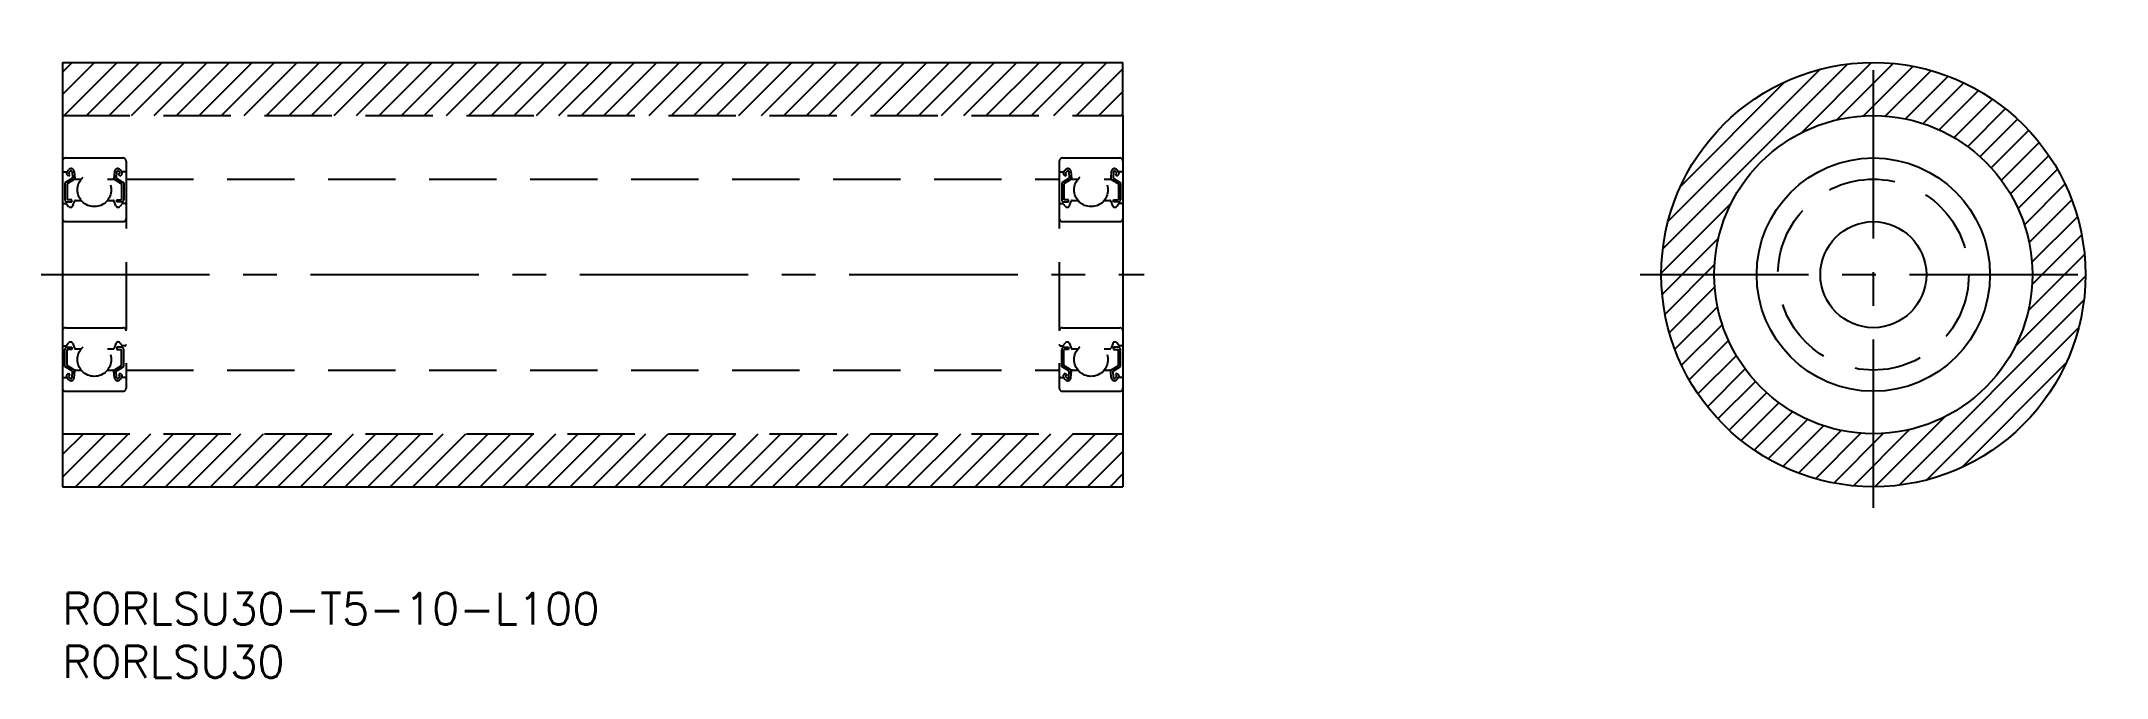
# Model space of a CAD drawing. Extents: x -2 to 193, y -8 to 52.
import ezdxf

# ---------------------------------------------------------------- set-up
doc = ezdxf.new("R2010")
doc.units = 0
doc.header["$LTSCALE"] = 0.5
doc.linetypes.add('CENTER', pattern=[50.8, 31.75, -6.35, 6.35, -6.35])
doc.linetypes.add('DASHED', pattern=[19.05, 12.7, -6.35])
for name, color, linetype in [('MSM_CENTER', 1, 'CENTER'), ('MSM_CONTINUOUS', 7, 'CONTINUOUS'), ('MSM_DASHED', 4, 'DASHED'), ('MSM_NARROW', 5, 'CONTINUOUS'), ('MSM_PART_NUMBER', 7, 'CONTINUOUS')]:
    doc.layers.add(name, color=color, linetype=linetype)
doc.styles.get("Standard").update_dxf_attribs({"font": 'txt.shx', "height": 3, "bigfont": 'bigfont.shx'})

# ---------------------------------------------------------------- blocks, each defined once
blk = doc.blocks.new('*U7')
at = {"layer": 'MSM_PART_NUMBER'}
blk.add_text('RORLSU30-T5-10-L100', height=3, dxfattribs=at).set_placement((0, -3))
blk = doc.blocks.new('*U8')
at = {"layer": 'MSM_PART_NUMBER'}
blk.add_text('RORLSU30', height=3, dxfattribs=at).set_placement((0, -8))

msp = doc.modelspace()

# ---------------------------------------------------------------- linework, layer by layer
at = {"layer": 'MSM_CENTER'}
for p, q in [((170.77, 8), (170.77, 52)), ((-2, 30), (102, 30)), ((148.77, 30), (192.77, 30))]:
    msp.add_line(p, q, dxfattribs=at)
at = {"layer": 'MSM_CONTINUOUS'}
for p, q in [((0, 50), (100, 50)), ((0, 50), (0, 10)), ((100, 45), (100, 50)), ((100, 45), (100, 10)), ((100, 40.7), (100, 19.3)), ((0, 10), (100, 10))]:
    msp.add_line(p, q, dxfattribs=at)
for radius in [20, 15, 11, 5]:
    msp.add_circle((170.77, 30), radius, dxfattribs=at)
at = {"layer": 'MSM_DASHED'}
for p, q in [((0, 45), (100, 45)), ((0.3, 41), (5.7, 41)), ((94.3, 41), (99.7, 41)), ((0.1, 39.7), (0.41, 39.7)), ((0.93, 39.1), (0.23, 38.66)), ((0.41, 39.7), (0.57, 39.89)), ((0.56, 39.29), (0.42, 39.43)), ((1.13, 38.99), (0.43, 38.55)), ((0.56, 39.57), (0.73, 39.76)), ((0.7, 39.43), (0.56, 39.57)), ((0.56, 39.29), (0.7, 39.43)), ((0.9, 39.71), (0.93, 39.1)), ((1.1, 39.73), (1.15, 39.09)), ((1.13, 39.33), (1.13, 38.99)), ((1.25, 39), (1.77, 39)), ((4.23, 39), (4.75, 39)), ((4.9, 39.73), (4.85, 39.09)), ((4.87, 39.33), (4.87, 38.99)), ((4.87, 38.99), (5.57, 38.55)), ((5.1, 39.71), (5.07, 39.1)), ((5.07, 39.1), (5.77, 38.66)), ((5.44, 39.57), (5.27, 39.76)), ((5.29, 39.43), (5.44, 39.57)), ((5.44, 39.29), (5.29, 39.43)), ((5.59, 39.7), (5.43, 39.89)), ((5.44, 39.29), (5.58, 39.43)), ((5.9, 39.7), (5.59, 39.7)), ((6, 40.7), (6, 19.3)), ((6, 39), (94, 39)), ((94, 40.7), (94, 19.3)), ((94.1, 39.7), (94.41, 39.7)), ((94.93, 39.1), (94.23, 38.66)), ((94.41, 39.7), (94.57, 39.89)), ((94.56, 39.29), (94.42, 39.43)), ((95.13, 38.99), (94.43, 38.55)), ((94.56, 39.57), (94.73, 39.76)), ((94.71, 39.43), (94.56, 39.57)), ((94.56, 39.29), (94.71, 39.43)), ((94.9, 39.71), (94.93, 39.1)), ((95.1, 39.73), (95.15, 39.09)), ((95.13, 39.33), (95.13, 38.99)), ((95.25, 39), (95.77, 39)), ((98.23, 39), (98.75, 39)), ((98.9, 39.73), (98.85, 39.09)), ((98.87, 39.33), (98.87, 38.99)), ((98.87, 38.99), (99.57, 38.55)), ((99.1, 39.71), (99.07, 39.1)), ((99.07, 39.1), (99.77, 38.66)), ((99.44, 39.57), (99.27, 39.76)), ((99.29, 39.43), (99.44, 39.57)), ((99.44, 39.29), (99.29, 39.43)), ((99.59, 39.7), (99.43, 39.89)), ((99.44, 39.29), (99.58, 39.43)), ((99.9, 39.7), (99.59, 39.7)), ((0.23, 38.66), (0.23, 37.05)), ((0.43, 38.55), (0.43, 37.05)), ((0.88, 37.05), (0.43, 37.05)), ((0.88, 36.85), (0.88, 37.05)), ((5.12, 37.05), (5.57, 37.05)), ((5.12, 36.85), (5.12, 37.05)), ((5.57, 38.55), (5.57, 37.05)), ((5.77, 38.66), (5.77, 37.05)), ((94.23, 38.66), (94.23, 37.05)), ((94.43, 38.55), (94.43, 37.05)), ((94.88, 37.05), (94.43, 37.05)), ((94.88, 36.85), (94.88, 37.05)), ((99.12, 37.05), (99.57, 37.05)), ((99.12, 36.85), (99.12, 37.05)), ((99.57, 38.55), (99.57, 37.05)), ((99.77, 38.66), (99.77, 37.05)), ((0.1, 36.7), (0.35, 36.7)), ((0.35, 36.7), (0.58, 36.42)), ((0.43, 36.85), (0.88, 36.85)), ((0.74, 36.35), (0.77, 36.35)), ((0.96, 36.48), (1.12, 36.93)), ((1.22, 37), (1.77, 37)), ((4.23, 37), (4.78, 37)), ((5.04, 36.48), (4.88, 36.93)), ((5.57, 36.85), (5.12, 36.85)), ((5.26, 36.35), (5.23, 36.35)), ((5.65, 36.7), (5.42, 36.42)), ((5.9, 36.7), (5.65, 36.7)), ((94.1, 36.7), (94.35, 36.7)), ((94.35, 36.7), (94.58, 36.42)), ((94.43, 36.85), (94.88, 36.85)), ((94.74, 36.35), (94.77, 36.35)), ((94.96, 36.48), (95.12, 36.93)), ((95.22, 37), (95.77, 37)), ((98.23, 37), (98.78, 37)), ((99.04, 36.48), (98.88, 36.93)), ((99.57, 36.85), (99.12, 36.85)), ((99.26, 36.35), (99.23, 36.35)), ((99.65, 36.7), (99.42, 36.42)), ((99.9, 36.7), (99.65, 36.7)), ((0.3, 35), (5.7, 35)), ((94.3, 35), (99.7, 35)), ((0.3, 25), (5.7, 25)), ((0.35, 23.3), (0.58, 23.58)), ((0.74, 23.65), (0.77, 23.65)), ((0.96, 23.52), (1.12, 23.07)), ((5.04, 23.52), (4.88, 23.07)), ((5.26, 23.65), (5.23, 23.65)), ((5.65, 23.3), (5.42, 23.58)), ((94.3, 25), (99.7, 25)), ((94.35, 23.3), (94.58, 23.58)), ((94.74, 23.65), (94.77, 23.65)), ((94.96, 23.52), (95.12, 23.07)), ((99.04, 23.52), (98.88, 23.07)), ((99.26, 23.65), (99.23, 23.65)), ((99.65, 23.3), (99.42, 23.58)), ((0.1, 23.3), (0.35, 23.3)), ((0.23, 21.34), (0.23, 22.95)), ((0.43, 23.15), (0.88, 23.15)), ((0.43, 21.45), (0.43, 22.95)), ((0.88, 22.95), (0.43, 22.95)), ((1.13, 21.01), (0.43, 21.45)), ((0.88, 23.15), (0.88, 22.95)), ((1.22, 23), (1.77, 23)), ((4.23, 23), (4.78, 23)), ((4.87, 21.01), (5.57, 21.45)), ((5.57, 23.15), (5.12, 23.15)), ((5.12, 23.15), (5.12, 22.95)), ((5.12, 22.95), (5.57, 22.95)), ((5.57, 21.45), (5.57, 22.95)), ((5.9, 23.3), (5.65, 23.3)), ((5.77, 21.34), (5.77, 22.95)), ((94.1, 23.3), (94.35, 23.3)), ((94.23, 21.34), (94.23, 22.95)), ((94.43, 23.15), (94.88, 23.15)), ((94.43, 21.45), (94.43, 22.95)), ((94.88, 22.95), (94.43, 22.95)), ((95.13, 21.01), (94.43, 21.45)), ((94.88, 23.15), (94.88, 22.95)), ((95.22, 23), (95.77, 23)), ((98.23, 23), (98.78, 23)), ((98.87, 21.01), (99.57, 21.45)), ((99.57, 23.15), (99.12, 23.15)), ((99.12, 23.15), (99.12, 22.95)), ((99.12, 22.95), (99.57, 22.95)), ((99.57, 21.45), (99.57, 22.95)), ((99.9, 23.3), (99.65, 23.3)), ((99.77, 21.34), (99.77, 22.95)), ((0.1, 20.3), (0.41, 20.3)), ((0.93, 20.9), (0.23, 21.34)), ((0.41, 20.3), (0.57, 20.11)), ((0.56, 20.71), (0.42, 20.57)), ((0.56, 20.71), (0.7, 20.57)), ((0.7, 20.57), (0.56, 20.43)), ((0.56, 20.43), (0.73, 20.24)), ((0.78, 21.23), (0.78, 21.23)), ((0.9, 20.29), (0.93, 20.9)), ((0.96, 21.12), (0.96, 21.12)), ((1.1, 20.27), (1.15, 20.91)), ((1.13, 20.67), (1.13, 21.01)), ((1.25, 21), (1.77, 21)), ((4.23, 21), (4.75, 21)), ((4.9, 20.27), (4.85, 20.91)), ((4.87, 20.67), (4.87, 21.01)), ((5.07, 20.9), (5.77, 21.34)), ((5.1, 20.29), (5.07, 20.9)), ((5.44, 20.43), (5.27, 20.24)), ((5.44, 20.71), (5.29, 20.57)), ((5.29, 20.57), (5.44, 20.43)), ((5.59, 20.3), (5.43, 20.11)), ((5.44, 20.71), (5.58, 20.57)), ((5.9, 20.3), (5.59, 20.3)), ((6, 21), (94, 21)), ((94.1, 20.3), (94.41, 20.3)), ((94.93, 20.9), (94.23, 21.34)), ((94.41, 20.3), (94.57, 20.11)), ((94.56, 20.71), (94.42, 20.57)), ((94.56, 20.71), (94.71, 20.57)), ((94.71, 20.57), (94.56, 20.43)), ((94.56, 20.43), (94.73, 20.24)), ((94.78, 21.23), (94.78, 21.23)), ((94.9, 20.29), (94.93, 20.9)), ((94.96, 21.12), (94.96, 21.12)), ((95.1, 20.27), (95.15, 20.91)), ((95.13, 20.67), (95.13, 21.01)), ((95.25, 21), (95.77, 21)), ((98.23, 21), (98.75, 21)), ((98.9, 20.27), (98.85, 20.91)), ((98.87, 20.67), (98.87, 21.01)), ((99.07, 20.9), (99.77, 21.34)), ((99.1, 20.29), (99.07, 20.9)), ((99.44, 20.43), (99.27, 20.24)), ((99.44, 20.71), (99.29, 20.57)), ((99.29, 20.57), (99.44, 20.43)), ((99.59, 20.3), (99.43, 20.11)), ((99.44, 20.71), (99.58, 20.57)), ((99.9, 20.3), (99.59, 20.3)), ((0.3, 19), (5.7, 19)), ((94.3, 19), (99.7, 19)), ((0, 15), (100, 15))]:
    msp.add_line(p, q, dxfattribs=at)
for centre, radius in [((3, 38), 1.59), ((97, 38), 1.59), ((170.77, 30), 9), ((3, 22), 1.59), ((97, 22), 1.59)]:
    msp.add_circle(centre, radius, dxfattribs=at)
for centre, radius, start, end in [((0.3, 40.7), 0.3, 90, 180), ((5.7, 40.7), 0.3, 0, 90), ((94.3, 40.7), 0.3, 90, 180), ((99.7, 40.7), 0.3, 0, 90), ((0.1, 39.8), 0.1, 180.0001, 270), ((0.56, 39.57), 0.2, 139.8648, 225.0001), ((0.8, 39.7), 0.298, 5.0005, 140.1714), ((0.8, 39.7), 0.0983, 4.6646, 139.9739), ((1.25, 39.1), 0.1, 185.1444, 270), ((4.75, 39.1), 0.1, 269.9995, 354.8557), ((5.2, 39.7), 0.298, 39.8286, 174.9997), ((5.2, 39.7), 0.0983, 40.0264, 175.3357), ((5.44, 39.57), 0.2, 314.9967, 40.1353), ((5.9, 39.8), 0.1, 269.9995, 359.9913), ((94.1, 39.8), 0.1, 180.0001, 270), ((94.56, 39.57), 0.2, 139.8648, 225.0001), ((94.8, 39.7), 0.298, 5.0005, 140.1714), ((94.8, 39.7), 0.0983, 4.6646, 139.9739), ((95.25, 39.1), 0.1, 185.1444, 270), ((98.75, 39.1), 0.1, 269.9995, 354.8557), ((99.2, 39.7), 0.298, 39.8286, 174.9997), ((99.2, 39.7), 0.0983, 40.0264, 175.3357), ((99.44, 39.57), 0.2, 314.9967, 40.1353), ((99.9, 39.8), 0.1, 269.9995, 359.9913), ((0.43, 37.05), 0.2, 180, 270), ((5.57, 37.05), 0.2, 269.9998, 359.9956), ((94.43, 37.05), 0.2, 180, 270), ((99.57, 37.05), 0.2, 269.9998, 359.9956), ((0.1, 36.6), 0.1, 89.9995, 180.0001), ((0.3, 35.3), 0.3, 180, 270), ((0.74, 36.55), 0.2, 220.1384, 270), ((0.77, 36.55), 0.2, 270, 340.1117), ((1.22, 36.9), 0.1, 89.9995, 160.1157), ((4.78, 36.9), 0.1, 19.8845, 90.0002), ((5.23, 36.55), 0.2, 199.8883, 269.9998), ((5.26, 36.55), 0.2, 269.9998, 319.8615), ((5.7, 35.3), 0.3, 270, 0), ((5.9, 36.6), 0.1, 359.9913, 90.0002), ((94.1, 36.6), 0.1, 89.9995, 180.0001), ((94.3, 35.3), 0.3, 180, 270), ((94.74, 36.55), 0.2, 220.1384, 270), ((94.77, 36.55), 0.2, 270, 340.1117), ((95.22, 36.9), 0.1, 89.9995, 160.1157), ((98.78, 36.9), 0.1, 19.8845, 90.0002), ((99.23, 36.55), 0.2, 199.8883, 269.9998), ((99.26, 36.55), 0.2, 269.9998, 319.8615), ((99.7, 35.3), 0.3, 270, 0), ((99.9, 36.6), 0.1, 359.9913, 90.0002), ((0.3, 24.7), 0.3, 90, 180), ((0.1, 23.4), 0.1, 179.9999, 270.0005), ((0.74, 23.45), 0.2, 90, 139.8616), ((0.77, 23.45), 0.2, 19.8883, 90), ((5.23, 23.45), 0.2, 90.0002, 160.1117), ((5.26, 23.45), 0.2, 40.1385, 90.0002), ((5.7, 24.7), 0.3, 0, 90), ((5.9, 23.4), 0.1, 269.9998, 0.0087), ((94.3, 24.7), 0.3, 90, 180), ((94.1, 23.4), 0.1, 179.9999, 270.0005), ((94.74, 23.45), 0.2, 90, 139.8616), ((94.77, 23.45), 0.2, 19.8883, 90), ((99.23, 23.45), 0.2, 90.0002, 160.1117), ((99.26, 23.45), 0.2, 40.1385, 90.0002), ((99.7, 24.7), 0.3, 0, 90), ((99.9, 23.4), 0.1, 269.9998, 0.0087), ((0.43, 22.95), 0.2, 90, 180), ((1.22, 23.1), 0.1, 199.8843, 270.0005), ((4.78, 23.1), 0.1, 269.9998, 340.1155), ((5.57, 22.95), 0.2, 0.0044, 90.0002), ((94.43, 22.95), 0.2, 90, 180), ((95.22, 23.1), 0.1, 199.8843, 270.0005), ((98.78, 23.1), 0.1, 269.9998, 340.1155), ((99.57, 22.95), 0.2, 0.0044, 90.0002), ((0.1, 20.2), 0.1, 90, 179.9999), ((0.56, 20.43), 0.2, 134.9999, 220.1352), ((0.8, 20.3), 0.298, 219.8286, 354.9995), ((0.8, 20.3), 0.0983, 220.0261, 355.3354), ((1.25, 20.9), 0.1, 90, 174.8556), ((4.75, 20.9), 0.1, 5.1443, 90.0005), ((5.2, 20.3), 0.298, 185.0003, 320.1714), ((5.2, 20.3), 0.0983, 184.6643, 319.9736), ((5.44, 20.43), 0.2, 319.8647, 45.0033), ((5.9, 20.2), 0.1, 0.0087, 90.0005), ((94.1, 20.2), 0.1, 90, 179.9999), ((94.56, 20.43), 0.2, 134.9999, 220.1352), ((94.8, 20.3), 0.298, 219.8286, 354.9995), ((94.8, 20.3), 0.0983, 220.0261, 355.3354), ((95.25, 20.9), 0.1, 90, 174.8556), ((98.75, 20.9), 0.1, 5.1443, 90.0005), ((99.2, 20.3), 0.298, 185.0003, 320.1714), ((99.2, 20.3), 0.0983, 184.6643, 319.9736), ((99.44, 20.43), 0.2, 319.8647, 45.0033), ((99.9, 20.2), 0.1, 0.0087, 90.0005), ((0.3, 19.3), 0.3, 180, 270), ((5.7, 19.3), 0.3, 270, 0), ((94.3, 19.3), 0.3, 180, 270), ((99.7, 19.3), 0.3, 270, 0)]:
    msp.add_arc(centre, radius, start, end, dxfattribs=at)
at = {"layer": 'MSM_NARROW'}
for p, q in [((0, 49.09), (0.91, 50)), ((0, 46.97), (3.03, 50)), ((0.15, 45), (5.15, 50)), ((2.27, 45), (7.27, 50)), ((4.39, 45), (9.39, 50)), ((6.51, 45), (11.51, 50)), ((8.64, 45), (13.64, 50)), ((10.76, 45), (15.76, 50)), ((12.88, 45), (17.88, 50)), ((15, 45), (20, 50)), ((17.12, 45), (22.12, 50)), ((19.24, 45), (24.24, 50)), ((21.36, 45), (26.36, 50)), ((23.49, 45), (28.49, 50)), ((25.61, 45), (30.61, 50)), ((27.73, 45), (32.73, 50)), ((29.85, 45), (34.85, 50)), ((31.97, 45), (36.97, 50)), ((34.09, 45), (39.09, 50)), ((36.21, 45), (41.21, 50)), ((38.33, 45), (43.33, 50)), ((40.46, 45), (45.46, 50)), ((42.58, 45), (47.58, 50)), ((44.7, 45), (49.7, 50)), ((46.82, 45), (51.82, 50)), ((48.94, 45), (53.94, 50)), ((51.06, 45), (56.06, 50)), ((53.18, 45), (58.18, 50)), ((55.31, 45), (60.31, 50)), ((57.43, 45), (62.43, 50)), ((59.55, 45), (64.55, 50)), ((61.67, 45), (66.67, 50)), ((63.79, 45), (68.79, 50)), ((65.91, 45), (70.91, 50)), ((68.03, 45), (73.03, 50)), ((70.15, 45), (75.15, 50)), ((72.28, 45), (77.28, 50)), ((74.4, 45), (79.4, 50)), ((76.52, 45), (81.52, 50)), ((78.64, 45), (83.64, 50)), ((80.76, 45), (85.76, 50)), ((82.88, 45), (87.88, 50)), ((85, 45), (90, 50)), ((87.12, 45), (92.12, 50)), ((89.25, 45), (94.25, 50)), ((91.37, 45), (96.37, 50)), ((93.49, 45), (98.49, 50)), ((95.61, 45), (100, 49.39)), ((150.92, 32.43), (168.34, 49.85)), ((151.42, 35.05), (165.72, 49.35)), ((163.99, 43.38), (170.61, 50)), ((167.34, 44.6), (172.65, 49.91)), ((169.83, 44.97), (174.51, 49.65)), ((171.93, 44.96), (176.22, 49.24)), ((173.79, 44.69), (177.82, 48.72)), ((97.73, 45), (100, 47.27)), ((152.6, 38.35), (162.42, 48.17)), ((175.47, 44.25), (179.31, 48.09)), ((176.99, 43.65), (180.7, 47.36)), ((99.85, 45), (100, 45.15)), ((178.39, 42.92), (182.01, 46.55)), ((179.67, 42.08), (183.23, 45.65)), ((180.83, 41.13), (184.37, 44.67)), ((181.89, 40.07), (185.43, 43.61)), ((182.85, 38.9), (186.41, 42.47)), ((183.69, 37.62), (187.31, 41.24)), ((184.42, 36.23), (188.13, 39.94)), ((185.02, 34.71), (188.86, 38.55)), ((185.47, 33.03), (189.49, 37.06)), ((150.78, 30.16), (157.4, 36.78)), ((185.73, 31.17), (190.02, 35.46)), ((150.86, 28.13), (156.17, 33.44)), ((185.75, 29.07), (190.42, 33.74)), ((185.38, 26.58), (190.69, 31.89)), ((151.13, 26.27), (155.8, 30.95)), ((184.17, 23.25), (190.77, 29.86)), ((151.53, 24.55), (155.82, 28.84)), ((173.19, 10.15), (190.63, 27.59)), ((152.06, 22.96), (156.08, 26.98)), ((152.69, 21.47), (156.53, 25.31)), ((153.41, 20.07), (157.12, 23.78)), ((175.8, 10.64), (190.13, 24.97)), ((154.23, 18.77), (157.85, 22.39)), ((179.1, 11.81), (188.96, 21.68)), ((155.13, 17.54), (158.69, 21.11)), ((156.11, 16.4), (159.65, 19.94)), ((157.17, 15.34), (160.71, 18.88)), ((158.31, 14.36), (161.87, 17.93)), ((159.53, 13.46), (163.15, 17.08)), ((160.84, 12.64), (164.55, 16.35)), ((162.23, 11.92), (166.07, 15.76)), ((170.92, 10), (177.52, 16.6)), ((0, 13.03), (1.97, 15)), ((0, 10.91), (4.09, 15)), ((1.21, 10), (6.21, 15)), ((3.33, 10), (8.33, 15)), ((5.46, 10), (10.46, 15)), ((7.58, 10), (12.58, 15)), ((9.7, 10), (14.7, 15)), ((11.82, 10), (16.82, 15)), ((13.94, 10), (18.94, 15)), ((16.06, 10), (21.06, 15)), ((18.18, 10), (23.18, 15)), ((20.31, 10), (25.31, 15)), ((22.43, 10), (27.43, 15)), ((24.55, 10), (29.55, 15)), ((26.67, 10), (31.67, 15)), ((28.79, 10), (33.79, 15)), ((30.91, 10), (35.91, 15)), ((33.03, 10), (38.03, 15)), ((35.15, 10), (40.15, 15)), ((37.28, 10), (42.28, 15)), ((39.4, 10), (44.4, 15)), ((41.52, 10), (46.52, 15)), ((43.64, 10), (48.64, 15)), ((45.76, 10), (50.76, 15)), ((47.88, 10), (52.88, 15)), ((50, 10), (55, 15)), ((52.12, 10), (57.12, 15)), ((54.25, 10), (59.25, 15)), ((56.37, 10), (61.37, 15)), ((58.49, 10), (63.49, 15)), ((60.61, 10), (65.61, 15)), ((62.73, 10), (67.73, 15)), ((64.85, 10), (69.85, 15)), ((66.97, 10), (71.97, 15)), ((69.1, 10), (74.1, 15)), ((71.22, 10), (76.22, 15)), ((73.34, 10), (78.34, 15)), ((75.46, 10), (80.46, 15)), ((77.58, 10), (82.58, 15)), ((79.7, 10), (84.7, 15)), ((81.82, 10), (86.82, 15)), ((83.94, 10), (88.94, 15)), ((86.07, 10), (91.07, 15)), ((88.19, 10), (93.19, 15)), ((90.31, 10), (95.31, 15)), ((92.43, 10), (97.43, 15)), ((94.55, 10), (99.55, 15)), ((163.72, 11.29), (167.74, 15.31)), ((165.31, 10.76), (169.6, 15.05)), ((167.03, 10.35), (171.71, 15.03)), ((168.89, 10.09), (174.19, 15.39)), ((96.67, 10), (100, 13.33)), ((98.79, 10), (100, 11.21))]:
    msp.add_line(p, q, dxfattribs=at)

# ---------------------------------------------------------------- block references
at = {"layer": 'MSM_CONTINUOUS'}
for name in ['*U7', '*U8']:
    msp.add_blockref(name, (0, 0), dxfattribs=at)

doc.saveas('drawing.dxf')
